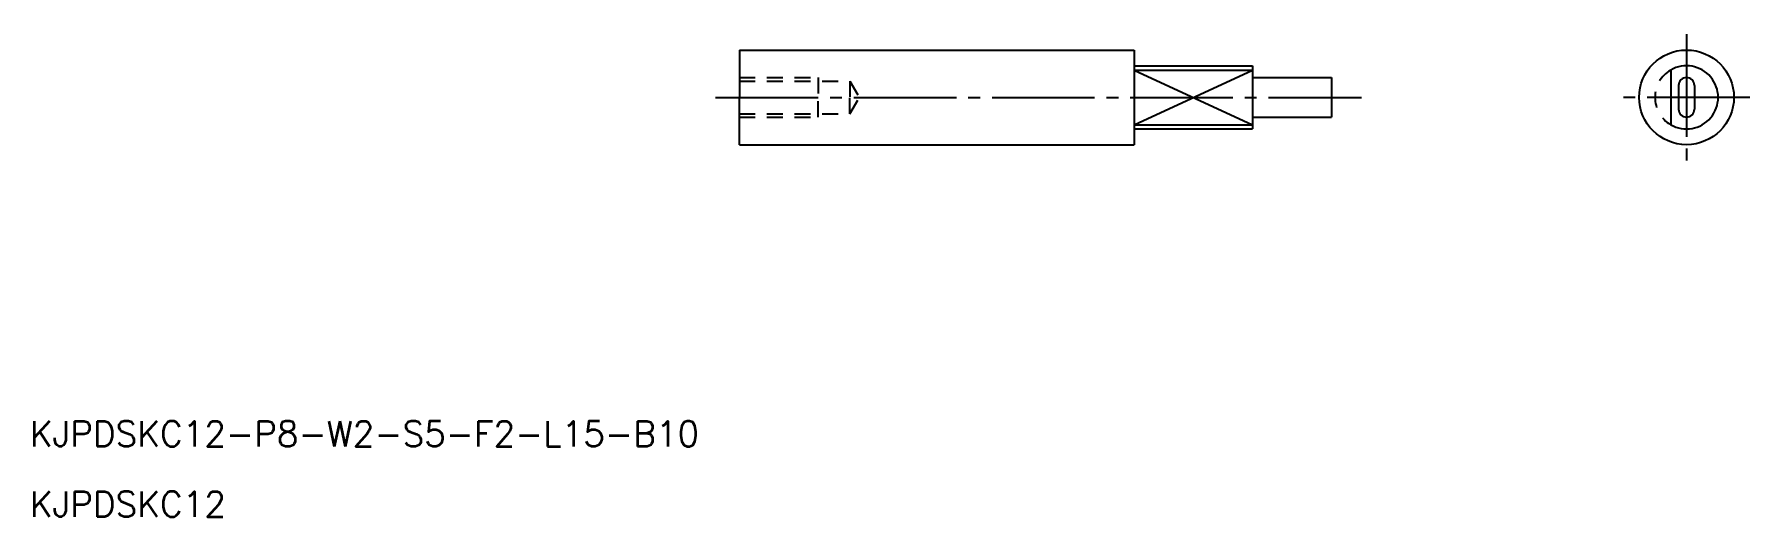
# Model space of a CAD drawing. Extents: x -13 to 204, y 132 to 193.
import ezdxf

# ---------------------------------------------------------------- set-up
doc = ezdxf.new("R2010")
doc.units = 0
doc.linetypes.add('CENTER', pattern=[17.5, 13, -1.5, 1.5, -1.5])
doc.linetypes.add('DASHED', pattern=[3.5, 2, -1.5])
doc.layers.get('0').update_dxf_attribs({"linetype": 'CONTINUOUS'})
doc.layers.add('CENTER', color=1, linetype='CENTER')
doc.styles.get("Standard").update_dxf_attribs({"font": 'txt.shx', "bigfont": '@extfont2.shx'})

msp = doc.modelspace()

# ---------------------------------------------------------------- linework, layer by layer
at = {"color": 7, "linetype": 'CONTINUOUS'}
for p, q in [((76.06, 190.99), (126.06, 190.99)), ((76.06, 190.99), (76.06, 184.99)), ((126.06, 190.99), (126.06, 178.99)), ((126.06, 188.99), (141.06, 188.99)), ((126.06, 188.45), (141.06, 188.45)), ((141.06, 188.99), (141.06, 180.99)), ((141.06, 187.49), (151.06, 187.49)), ((151.06, 187.49), (151.06, 182.49)), ((194.02, 188.45), (194.02, 181.52)), ((76.06, 178.99), (76.06, 184.99)), ((195.02, 186.49), (195.02, 183.49)), ((197.02, 186.49), (197.02, 183.49)), ((126.06, 181.52), (141.06, 181.52)), ((126.06, 180.99), (141.06, 180.99)), ((141.06, 182.49), (151.06, 182.49)), ((76.06, 178.99), (126.06, 178.99))]:
    msp.add_line(p, q, dxfattribs=at)
at = {"color": 3, "linetype": 'DASHED'}
for p, q in [((76.06, 187.49), (86.06, 187.49)), ((76.06, 187.05), (90.06, 187.05)), ((86.06, 187.49), (86.06, 184.99)), ((90.06, 187.05), (91.25, 184.99)), ((90.06, 187.05), (90.06, 184.99)), ((86.06, 182.49), (86.06, 184.99)), ((90.06, 182.92), (90.06, 184.99)), ((90.06, 182.92), (91.25, 184.99)), ((76.06, 182.92), (90.06, 182.92)), ((76.06, 182.49), (86.06, 182.49))]:
    msp.add_line(p, q, dxfattribs=at)
at = {"color": 3, "linetype": 'CONTINUOUS'}
for p, q in [((126.06, 188.45), (141.06, 181.52)), ((126.06, 181.52), (141.06, 188.45))]:
    msp.add_line(p, q, dxfattribs=at)
at = {"color": 7, "linetype": 'CONTINUOUS'}
msp.add_circle((196.02, 184.99), 6, dxfattribs=at)
at = {"color": 3, "linetype": 'DASHED'}
msp.add_arc((196.02, 184.99), 4, 120, 240, dxfattribs=at)
at = {"color": 7, "linetype": 'CONTINUOUS'}
for centre, radius, start, end in [((196.02, 184.99), 4, 240, 120), ((196.02, 186.49), 1, 0, 180), ((196.02, 183.49), 1, 180, 0)]:
    msp.add_arc(centre, radius, start, end, dxfattribs=at)
at = {"layer": 'CENTER', "color": 1, "linetype": 'CENTER'}
for p, q in [((196.02, 192.99), (196.02, 176.99)), ((196.02, 192.99), (196.02, 176.99)), ((73.06, 184.99), (154.85, 184.99)), ((204.02, 184.99), (188.02, 184.99))]:
    msp.add_line(p, q, dxfattribs=at)

# ---------------------------------------------------------------- texts
at = {"color": 7, "linetype": 'CONTINUOUS'}
for s, p in [('KJPDSKC12-P8-W2-S5-F2-L15-B10', (-13.78, 140.75)), ('KJPDSKC12', (-13.78, 131.83))]:
    msp.add_text(s, height=3.2, dxfattribs=at).set_placement(p)

doc.saveas('drawing.dxf')
